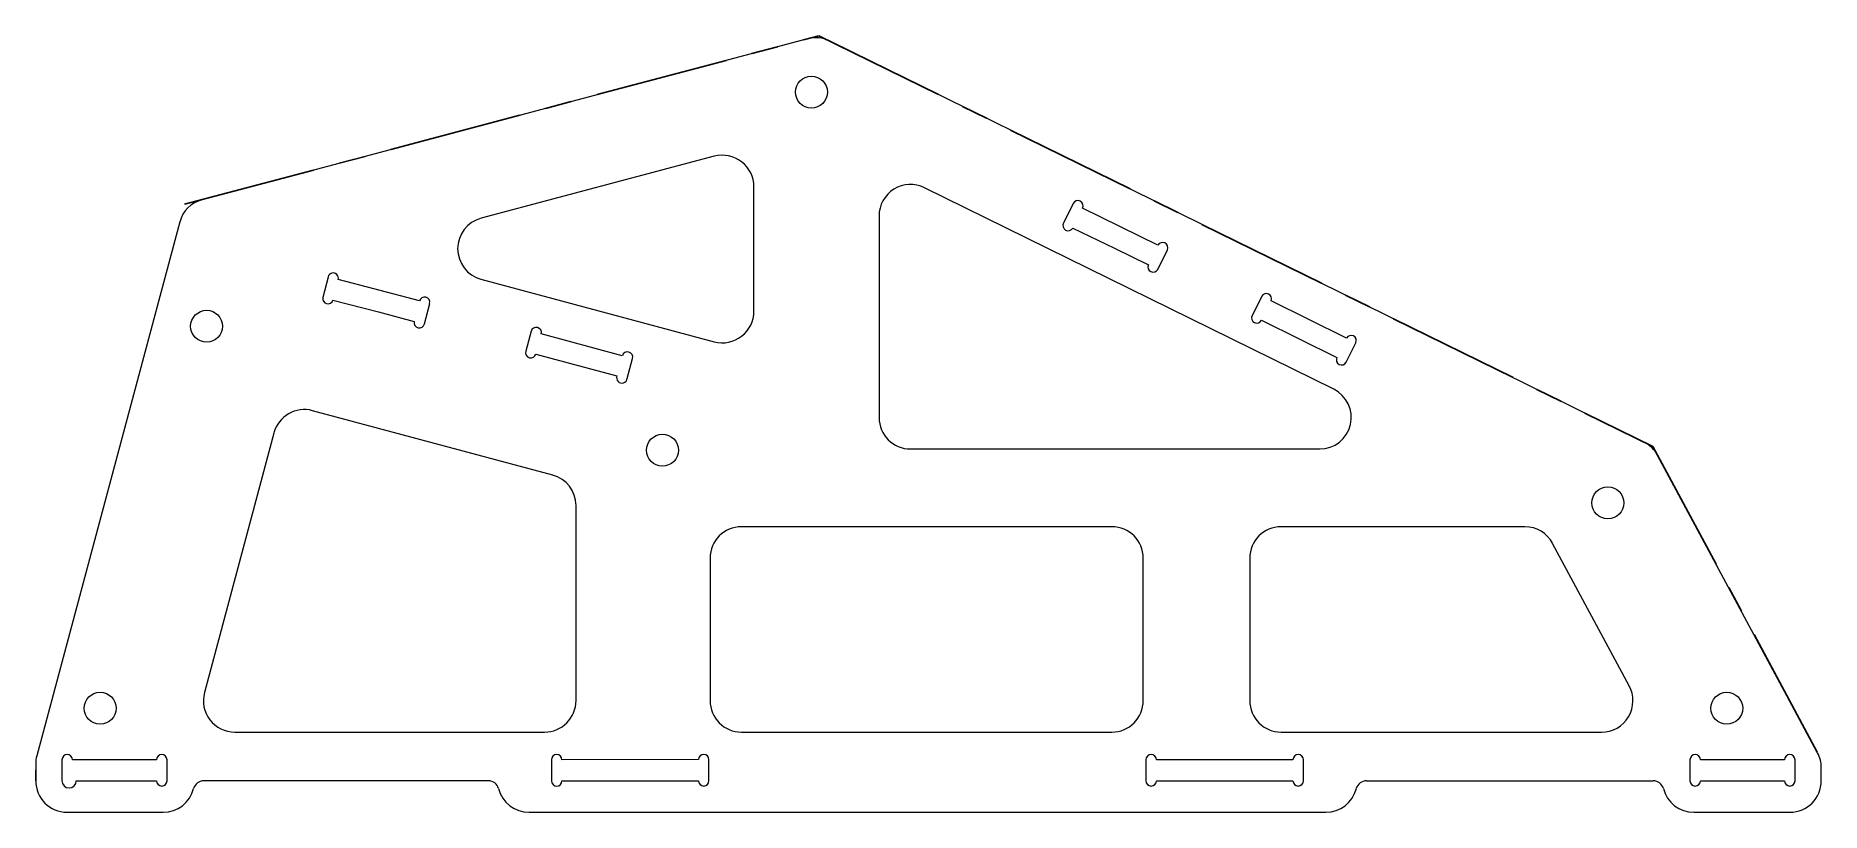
# Model space of a CAD drawing. Header units: millimetres. Extents: x -85 to 85, y -40 to 34.
import ezdxf

# ---------------------------------------------------------------- set-up
doc = ezdxf.new("R2010")
doc.units = ezdxf.units.MM
doc.linetypes.add('CENTERX2', pattern=[20.32, 12.7, -2.54, 2.54, -2.54])

msp = doc.modelspace()

# ---------------------------------------------------------------- linework, layer by layer
at = {"color": 7, "linetype": 'CENTERX2'}
for p, q in [((-70.83, 17.87), (-10.43, 33.92)), ((-10.43, 33.92), (68.97, -5.19)), ((68.97, -5.19), (85, -35)), ((-85, -36), (-85, -37))]:
    msp.add_line(p, q, dxfattribs=at)
at = {"color": 7, "linetype": 'Continuous', "lineweight": 15}
for p, q in [((-11.52, 33.63), (-69.16, 18.31)), ((68.11, -4.76), (-9.42, 33.42)), ((-20.4, 22.44), (-42.6, 16.54)), ((-16.62, 7.69), (-16.62, 19.54)), ((38.58, 0.27), (-0.38, 19.45)), ((13.78, 17.95), (12.86, 16.09)), ((21.85, 13.98), (14.67, 17.51)), ((-71.28, 16.19), (-84.9, -34.62)), ((-4.71, 16.76), (-4.71, -2.42)), ((13.74, 15.61), (17.7, 13.71)), ((17.7, 13.71), (20.94, 12.12)), ((21.83, 11.68), (22.75, 13.53)), ((-57.16, 10.95), (-57.67, 9.01)), ((-52.8, 9.81), (-56.19, 10.72)), ((-42.61, 10.74), (-20.4, 4.79)), ((-56.7, 8.76), (-52.36, 7.62)), ((-48.46, 8.68), (-52.8, 9.81)), ((31.73, 9.12), (30.81, 7.27)), ((39.79, 5.13), (32.62, 8.68)), ((-52.36, 7.62), (-48.97, 6.71)), ((-48, 6.48), (-47.49, 8.42)), ((31.71, 6.83), (38.88, 3.28)), ((-37.84, 5.78), (-38.34, 3.89)), ((-29.15, 3.45), (-36.87, 5.54)), ((-37.38, 3.61), (-29.66, 1.54)), ((39.77, 2.84), (40.69, 4.68)), ((-28.68, 1.3), (-28.18, 3.19)), ((-35.78, -7.9), (-58.64, -1.78)), ((-62.32, -3.9), (-68.93, -28.59)), ((-1.71, -5.42), (37.25, -5.42)), ((84.64, -34.33), (69.42, -6.03)), ((-33.56, -29.37), (-33.56, -10.8)), ((17.45, -12.82), (-17.8, -12.82)), ((56.78, -12.82), (33.58, -12.82)), ((66.71, -27.95), (59.42, -14.4)), ((-20.8, -15.82), (-20.8, -29.37)), ((20.45, -29.37), (20.45, -15.82)), ((30.58, -15.82), (30.58, -29.37)), ((-66.04, -32.37), (-36.56, -32.37)), ((-17.8, -32.37), (17.45, -32.37)), ((33.58, -32.37), (64.07, -32.37)), ((-85, -35.39), (-85, -37)), ((-82.5, -35), (-82.5, -37)), ((-73.5, -35), (-81.5, -35)), ((-72.5, -37), (-72.5, -35)), ((-35.9, -35), (-35.9, -37.02)), ((-21.9, -34.98), (-34.9, -35)), ((-20.9, -37), (-20.9, -34.98)), ((20.7, -35), (20.7, -37)), ((34.7, -35), (21.7, -35)), ((35.7, -37), (35.7, -35)), ((72.5, -35), (72.5, -37)), ((81.5, -35), (73.5, -35)), ((82.5, -37), (82.5, -35)), ((-81.14, -37), (-73.5, -37)), ((-41.9, -37), (-69, -37)), ((-34.9, -37.02), (-21.9, -37)), ((21.7, -37), (34.7, -37)), ((41.7, -37), (69, -37)), ((73.5, -37), (81.5, -37)), ((85, -37), (85, -35.76)), ((-82, -40), (-72.87, -40)), ((-38.03, -40), (37.83, -40)), ((72.87, -40), (82, -40))]:
    msp.add_line(p, q, dxfattribs=at)
for centre in [(-11.15, 28.55), (-68.73, 6.26), (-25.33, -5.54), (64.68, -10.55), (-78.86, -30.1), (76, -30.1)]:
    msp.add_circle(centre, 1.52, dxfattribs=at)
for centre, radius, start, end in [((-10.75, 30.73), 3, 63.7801, 104.8809), ((-19.62, 19.54), 3, 0, 104.8809), ((-1.71, 16.76), 3, 63.7801, 180), ((-68.39, 15.41), 3, 104.8809, 165), ((14.22, 17.72), 0.5, 335.8543, 151.6996), ((-41.83, 13.64), 3, 104.8809, 255), ((13.3, 15.85), 0.5, 151.0689, 331.0689), ((22.29, 13.74), 0.5, 335.8291, 151.7248), ((21.39, 11.91), 0.5, 156.003, 331.5509), ((-56.68, 10.84), 0.5, 346.5815, 166.5815), ((-57.18, 8.9), 0.5, 166.9262, 343.7752), ((-47.98, 8.54), 0.5, 346.9262, 163.7752), ((32.16, 8.88), 0.5, 335.9467, 151.3438), ((-19.62, 7.69), 3, 255, 0), ((31.26, 7.06), 0.5, 155.0159, 332.2746), ((-48.48, 6.6), 0.5, 166.5815, 346.5815), ((-37.35, 5.66), 0.499, 346.4577, 166.4577), ((40.23, 4.89), 0.5, 334.8672, 152.4233), ((-37.86, 3.75), 0.5, 163.8564, 343.8564), ((-28.66, 3.32), 0.5, 345, 165), ((39.33, 3.08), 0.5, 156.0954, 331.1951), ((-29.19, 1.36), 0.505, 158.7063, 354.2043), ((37.25, -2.42), 3, 270, 63.7801), ((-59.42, -4.67), 3, 75, 165), ((-1.71, -2.42), 3, 180, 270), ((66.78, -7.45), 3, 28.2681, 63.7801), ((-36.56, -10.8), 3, 0, 75), ((-17.8, -15.82), 3, 90, 180), ((17.45, -15.82), 3, 0, 90), ((33.58, -15.82), 3, 90, 180), ((56.78, -15.82), 3, 28.2681, 90), ((-66.04, -29.37), 3, 165, 270), ((64.07, -29.37), 3, 270, 28.2681), ((-36.56, -29.37), 3, 270, 0), ((-17.8, -29.37), 3, 180, 270), ((17.45, -29.37), 3, 270, 0), ((33.58, -29.37), 3, 180, 270), ((-82, -35.39), 3, 165, 180), ((-82, -35), 0.5, 0, 180), ((-73, -35), 0.5, 0, 180), ((-35.4, -35), 0.5, 0.1678, 180), ((-21.4, -34.99), 0.5, 1.2583, 178.9094), ((21.2, -35), 0.5, 0, 180), ((35.2, -35), 0.5, 0, 180), ((73, -35), 0.5, 0, 180), ((82, -35), 0.5, 0, 180), ((82, -35.76), 3, 0, 28.2681), ((-82, -37), 3, 180, 270), ((-81.82, -37), 0.68, 180, 0), ((-73, -37), 0.5, 180, 0), ((-69, -38), 1, 90, 165.5225), ((-41.9, -38), 1, 14.4775, 90), ((-35.4, -37.01), 0.499, 181.2618, 358.906), ((-21.4, -37), 0.501, 180.1678, 0), ((21.2, -37), 0.5, 180, 0), ((35.2, -37), 0.5, 180, 0), ((41.7, -38), 1, 90, 165.5225), ((69, -38), 1, 14.4775, 90), ((73, -37), 0.5, 180, 0), ((82, -37), 0.5, 180, 0), ((82, -37), 3, 270, 0), ((-72.87, -37), 3, 270, 345.5225), ((-38.03, -37), 3, 194.4775, 270), ((37.83, -37), 3, 270, 345.5225), ((72.87, -37), 3, 194.4775, 270)]:
    msp.add_arc(centre, radius, start, end, dxfattribs=at)

doc.saveas('drawing.dxf')
